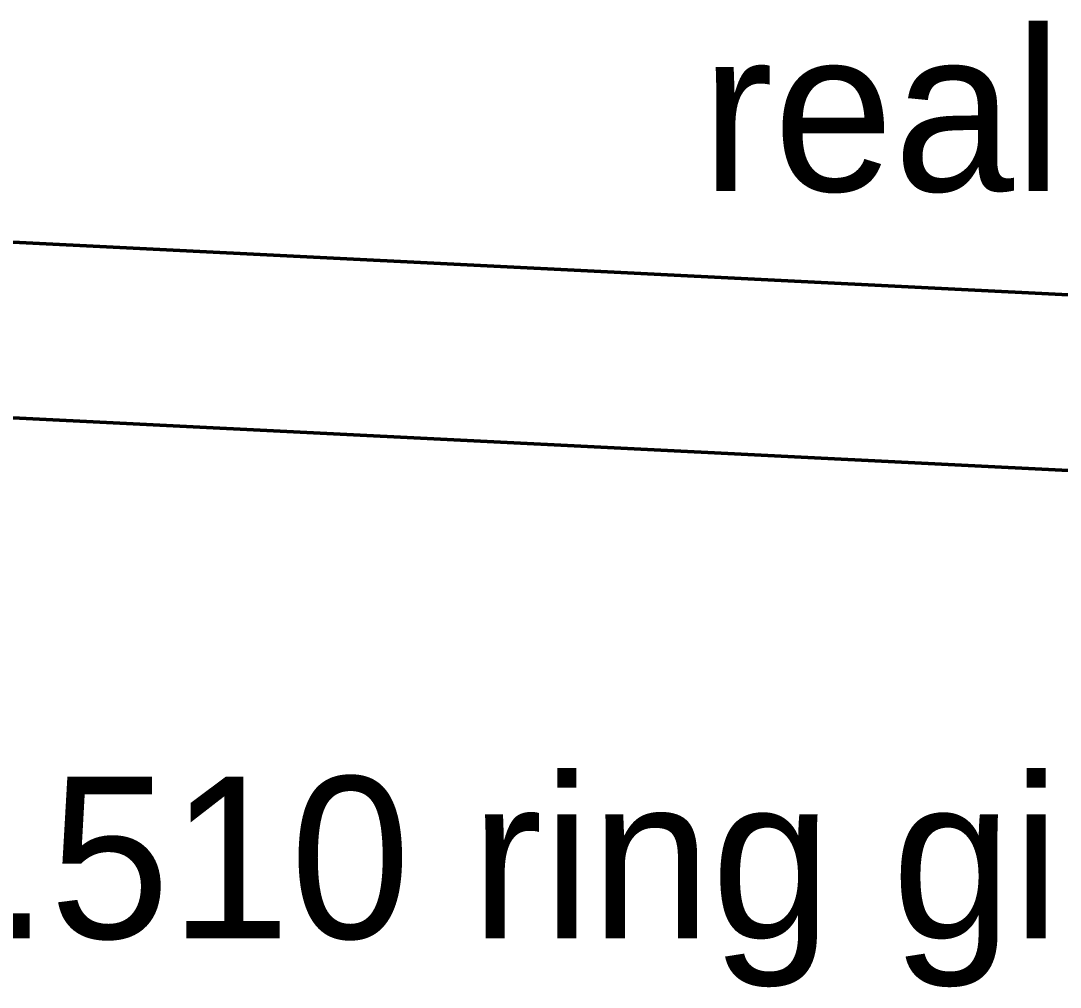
# Model space of a CAD drawing. Header units: metres. Extents: x 10 to 831, y 10 to 584.
# Drawn here: x 327.66 to 339.48, y 266.64 to 277.64 of the extents above; entities that cross this region are included whole.
import ezdxf

# ---------------------------------------------------------------- set-up
doc = ezdxf.new("R2010")
doc.units = ezdxf.units.M
for name, color, linetype, lineweight in [('CUT', 7, 'Continuous', 50), ('DIM', 1, 'Continuous', 13), ('TXT', 7, 'Continuous', 18), ('VIS', 8, 'Continuous', 13)]:
    doc.layers.add(name, color=color, linetype=linetype, lineweight=lineweight)

msp = doc.modelspace()

# ---------------------------------------------------------------- linework, layer by layer
at = {"layer": 'CUT'}
for p, q in [((302, 276.4), (350, 273.9999)), ((350, 271.9999), (302, 274.4))]:
    msp.add_line(p, q, dxfattribs=at)
at = {"layer": 'VIS'}
for p, q in [((350, 273.9999), (302, 276.4)), ((320.2424, 275.488), (329.01, 275.0496)), ((326.5068, 275.1748), (327.792, 275.1104)), ((326.8996, 275.1552), (327.796, 275.1104)), ((327.0948, 275.1452), (329.692, 275.0156)), ((327.1024, 275.1448), (328.6468, 275.0676)), ((327.1428, 275.1428), (327.7364, 275.1132)), ((327.1856, 275.1408), (327.6836, 275.116)), ((327.2176, 275.1392), (327.8108, 275.1096)), ((327.4216, 275.1288), (327.8856, 275.1056)), ((327.6272, 275.1188), (328.3536, 275.0824)), ((327.6644, 275.1168), (328.2628, 275.0868)), ((327.6648, 275.1168), (328.2412, 275.088)), ((327.6764, 275.116), (328.2068, 275.0896)), ((327.7072, 275.1148), (327.9064, 275.1048)), ((327.7096, 275.1144), (327.8728, 275.1064)), ((327.7432, 275.1128), (327.8908, 275.1056)), ((327.7444, 275.1128), (328.61, 275.0696)), ((327.7596, 275.112), (327.9588, 275.102)), ((327.7632, 275.112), (328.3632, 275.082)), ((327.7924, 275.1104), (327.9364, 275.1032)), ((327.7928, 275.1104), (327.9928, 275.1004)), ((327.7972, 275.11), (327.9972, 275.1)), ((327.8072, 275.1096), (327.9588, 275.102)), ((327.852, 275.1072), (328.0024, 275.1)), ((327.9012, 275.1048), (328.0944, 275.0952)), ((327.9056, 275.1048), (328.1056, 275.0948)), ((327.9308, 275.1036), (331.6544, 274.9172)), ((327.9372, 275.1032), (328.4052, 275.0796)), ((327.9536, 275.1024), (328.1536, 275.0924)), ((328.0076, 275.0996), (328.6032, 275.07)), ((328.6776, 275.066), (328.0784, 275.096)), ((328.1048, 275.0948), (328.304, 275.0848)), ((328.1072, 275.0948), (328.2564, 275.0872)), ((328.1176, 275.094), (328.3128, 275.0844)), ((328.1832, 275.0908), (329.364, 275.0316)), ((328.2148, 275.0892), (329.1524, 275.0424)), ((328.224, 275.0888), (328.824, 275.0588)), ((328.2292, 275.0884), (328.4288, 275.0784)), ((328.2444, 275.0876), (328.426, 275.0788)), ((328.2452, 275.0876), (329.158, 275.042)), ((328.2656, 275.0868), (328.8624, 275.0568)), ((328.2688, 275.0864), (328.4688, 275.0764)), ((328.278, 275.086), (328.8776, 275.056)), ((328.28, 275.086), (328.802, 275.06)), ((328.362, 275.082), (328.8512, 275.0576)), ((328.3664, 275.0816), (329.7636, 275.012)), ((328.3688, 275.0816), (328.5128, 275.0744)), ((328.3936, 275.0804), (328.9756, 275.0512)), ((328.4036, 275.08), (328.6012, 275.07)), ((328.4144, 275.0792), (328.8696, 275.0564)), ((328.422, 275.0788), (328.6176, 275.0692)), ((328.4364, 275.078), (328.636, 275.0684)), ((328.462, 275.0768), (328.6516, 275.0676)), ((328.5064, 275.0748), (328.6492, 275.0676)), ((328.5376, 275.0732), (329.9188, 275.004)), ((328.5572, 275.072), (328.7568, 275.062)), ((328.5672, 275.0716), (329.1616, 275.042)), ((328.5928, 275.0704), (328.7928, 275.0604)), ((328.626, 275.0688), (328.826, 275.0588)), ((328.6292, 275.0684), (328.7768, 275.0612)), ((328.6592, 275.0672), (328.814, 275.0592)), ((328.662, 275.0668), (329.2616, 275.0368)), ((328.6744, 275.0664), (328.8676, 275.0568)), ((328.704, 275.0648), (328.8528, 275.0572)), ((328.7048, 275.0648), (329.304, 275.0348)), ((328.7236, 275.064), (330.0108, 274.9996)), ((328.7252, 275.0636), (329.3188, 275.034)), ((328.7556, 275.0624), (328.9064, 275.0548)), ((328.7784, 275.0612), (329.762, 275.012)), ((328.8176, 275.0592), (329.394, 275.0304)), ((328.846, 275.0576), (329.6764, 275.016)), ((328.8608, 275.0568), (329.4588, 275.0272)), ((328.8952, 275.0552), (329.8916, 275.0056)), ((328.8996, 275.0552), (329.0952, 275.0452)), ((328.9028, 275.0548), (329.102, 275.0448)), ((328.9448, 275.0528), (329.0888, 275.0456)), ((328.9712, 275.0516), (329.1528, 275.0424)), ((328.9972, 275.05), (329.1972, 275.04)), ((329.0288, 275.0484), (329.2288, 275.0384)), ((329.0684, 275.0464), (329.268, 275.0364)), ((329.0804, 275.046), (329.8068, 275.0096)), ((329.0908, 275.0456), (329.6216, 275.0188)), ((329.1856, 275.0408), (329.3416, 275.0328)), ((329.194, 275.0404), (329.392, 275.0304)), ((329.2048, 275.0396), (329.4008, 275.03)), ((329.22, 275.0388), (329.4096, 275.0296)), ((329.2344, 275.0384), (329.8328, 275.0084)), ((329.8768, 275.006), (329.2772, 275.036)), ((329.3004, 275.0348), (329.4492, 275.0276)), ((329.3408, 275.0328), (329.5036, 275.0248)), ((329.3584, 275.032), (329.5088, 275.0244)), ((329.3632, 275.032), (329.7916, 275.0104)), ((329.4088, 275.0296), (329.9464, 275.0028)), ((329.424, 275.0288), (330.0236, 274.9988)), ((329.4256, 275.0288), (330.0256, 274.9988)), ((329.448, 275.0276), (329.6412, 275.018)), ((329.4752, 275.0264), (330.3404, 274.9828)), ((329.5152, 275.0244), (329.6628, 275.0168)), ((329.5876, 275.0208), (330.0516, 274.9976)), ((329.5944, 275.0204), (329.7892, 275.0104)), ((329.5964, 275.02), (330.192, 274.9904)), ((329.6288, 275.0184), (329.7804, 275.0108)), ((329.6728, 275.0164), (330.1952, 274.9904)), ((329.682, 275.016), (329.8772, 275.006)), ((329.6992, 275.0152), (329.8984, 275.0052)), ((329.7, 275.0152), (330.2976, 274.9852)), ((329.754, 275.0124), (329.9536, 275.0024)), ((329.7932, 275.0104), (329.9932, 275.0004)), ((329.8092, 275.0096), (329.9532, 275.0024)), ((329.8284, 275.0084), (330.0284, 274.9984)), ((329.8568, 275.0072), (330.0556, 274.9972)), ((329.8676, 275.0068), (330.0676, 274.9968)), ((329.8768, 275.006), (330.0764, 274.996)), ((329.8968, 275.0052), (330.0456, 274.9976)), ((329.9032, 275.0048), (330.5028, 274.9748)), ((329.9456, 275.0028), (330.1396, 274.9932)), ((329.9504, 275.0024), (330.15, 274.9924)), ((329.9608, 275.002), (330.1112, 274.9944)), ((329.9848, 275.0008), (330.5776, 274.9712)), ((329.9932, 275.0004), (330.4824, 274.976)), ((330.0616, 274.9968), (330.2432, 274.988)), ((330.0896, 274.9956), (331.402, 274.93)), ((330.1216, 274.994), (330.2776, 274.986)), ((330.1644, 274.9916), (331.1648, 274.9416)), ((330.1972, 274.99), (330.3972, 274.98)), ((330.218, 274.9892), (332.6012, 274.87)), ((330.22, 274.9888), (330.6488, 274.9676)), ((330.2212, 274.9888), (330.4148, 274.9792)), ((330.236, 274.9884), (330.6912, 274.9656)), ((330.2428, 274.988), (331.6284, 274.9184)), ((330.2608, 274.9868), (330.4608, 274.9768)), ((330.308, 274.9848), (330.5056, 274.9748)), ((330.3544, 274.9824), (330.5468, 274.9728)), ((330.3568, 274.982), (330.546, 274.9728)), ((330.3792, 274.9812), (330.5752, 274.9712)), ((330.3852, 274.9808), (330.5292, 274.9736)), ((330.4012, 274.98), (330.844, 274.9576)), ((330.4312, 274.9784), (331.0292, 274.9484)), ((330.456, 274.9772), (330.6552, 274.9672)), ((330.464, 274.9768), (330.6596, 274.9672)), ((330.4932, 274.9752), (330.6424, 274.968)), ((330.5056, 274.9748), (331.036, 274.948)), ((330.5336, 274.9732), (331.26, 274.9368)), ((330.5488, 274.9724), (331.1436, 274.9428)), ((330.5516, 274.9724), (331.15, 274.9424)), ((330.5632, 274.972), (330.714, 274.9644)), ((330.5932, 274.9704), (330.7932, 274.9604)), ((330.6236, 274.9688), (330.8236, 274.9588)), ((330.6256, 274.9688), (330.8252, 274.9588)), ((330.6284, 274.9684), (330.8284, 274.9584)), ((330.6672, 274.9668), (330.8668, 274.9568)), ((330.7488, 274.9624), (330.9484, 274.9524)), ((330.7884, 274.9604), (330.9704, 274.9516)), ((330.8004, 274.96), (331.7132, 274.9144)), ((330.8252, 274.9588), (331.2892, 274.9356)), ((330.8388, 274.958), (331.3368, 274.9332)), ((331.0756, 274.9464), (330.8756, 274.9564)), ((330.8772, 274.956), (332.0784, 274.896)), ((330.8824, 274.956), (332.0636, 274.8968)), ((330.8948, 274.9552), (331.094, 274.9452)), ((330.8956, 274.9552), (331.4936, 274.9252)), ((330.9616, 274.952), (331.1056, 274.9448)), ((330.972, 274.9516), (331.1348, 274.9432)), ((330.9948, 274.9504), (331.188, 274.9404)), ((331.05, 274.9476), (331.2492, 274.9376)), ((331.058, 274.9472), (331.526, 274.9236)), ((331.0656, 274.9468), (331.588, 274.9208)), ((331.0756, 274.9464), (331.2756, 274.9364)), ((331.0772, 274.946), (331.5056, 274.9248)), ((331.0896, 274.9456), (331.2388, 274.938)), ((331.102, 274.9448), (331.3016, 274.9348)), ((331.1096, 274.9444), (331.6916, 274.9156)), ((331.1396, 274.9432), (332.1232, 274.894)), ((331.1464, 274.9428), (331.602, 274.92)), ((331.1656, 274.9416), (331.3164, 274.934)), ((331.1704, 274.9416), (331.3684, 274.9316)), ((331.1848, 274.9408), (332.1776, 274.8912)), ((331.206, 274.9396), (332.0712, 274.8964)), ((331.2464, 274.9376), (331.442, 274.928)), ((331.2872, 274.9356), (331.73, 274.9136)), ((331.3932, 274.9304), (331.5932, 274.9204)), ((331.3972, 274.93), (331.9972, 274.9)), ((331.4252, 274.9288), (331.6252, 274.9188)), ((331.428, 274.9288), (331.628, 274.9184)), ((331.46, 274.9272), (331.66, 274.9172)), ((331.4664, 274.9268), (331.6664, 274.9168)), ((331.4936, 274.9252), (331.6828, 274.916)), ((331.5072, 274.9248), (331.6996, 274.9152)), ((331.5376, 274.9232), (331.6816, 274.916)), ((331.554, 274.9224), (331.7496, 274.9124)), ((331.5592, 274.922), (332.0968, 274.8952)), ((331.5668, 274.9216), (332.0972, 274.8952)), ((331.6244, 274.9188), (332.1136, 274.8944)), ((331.6276, 274.9188), (332.226, 274.8888)), ((331.642, 274.918), (334.1476, 274.7928)), ((331.652, 274.9172), (332.2504, 274.8876)), ((331.6852, 274.9156), (332.682, 274.866)), ((331.686, 274.9156), (331.8352, 274.9084)), ((331.7484, 274.9124), (331.948, 274.9028)), ((331.768, 274.9116), (331.9616, 274.902)), ((331.8232, 274.9088), (332.0232, 274.8988)), ((331.8896, 274.9056), (334.4868, 274.7756)), ((331.8904, 274.9056), (332.0884, 274.8956)), ((331.9008, 274.9048), (332.5004, 274.8748)), ((331.934, 274.9032), (332.3624, 274.882)), ((331.9612, 274.902), (332.1588, 274.892)), ((331.9868, 274.9008), (332.7132, 274.8644)), ((332.0284, 274.8984), (332.224, 274.8888)), ((332.0572, 274.8972), (332.5128, 274.8744)), ((332.0628, 274.8968), (332.2176, 274.8892)), ((332.0696, 274.8964), (332.22, 274.8888)), ((332.674, 274.8664), (332.0748, 274.8964)), ((332.0896, 274.8956), (333.4708, 274.8264)), ((332.0904, 274.8956), (332.2896, 274.8856)), ((332.0912, 274.8956), (332.6892, 274.8656)), ((332.228, 274.8888), (332.4276, 274.8788)), ((332.2436, 274.888), (332.4424, 274.878)), ((332.2656, 274.8868), (332.4656, 274.8768)), ((332.2744, 274.8864), (332.874, 274.8564)), ((332.2824, 274.886), (332.4316, 274.8784)), ((332.3064, 274.8848), (332.4624, 274.8768)), ((332.3368, 274.8832), (332.5328, 274.8732)), ((332.3396, 274.8832), (333.2768, 274.836)), ((332.3588, 274.882), (333.756, 274.8124)), ((332.4012, 274.88), (334.056, 274.7972)), ((332.402, 274.88), (332.546, 274.8728)), ((332.4588, 274.8772), (332.9808, 274.8508)), ((332.4684, 274.8764), (332.616, 274.8692)), ((332.5308, 274.8736), (333.1256, 274.8436)), ((332.5464, 274.8728), (333.1448, 274.8428)), ((332.5652, 274.8716), (333.1656, 274.8416)), ((332.5936, 274.8704), (332.7936, 274.8604)), ((332.5976, 274.87), (333.1976, 274.84)), ((332.6028, 274.87), (332.766, 274.8616)), ((332.606, 274.8696), (332.7876, 274.8608)), ((332.6248, 274.8688), (332.8248, 274.8588)), ((332.6304, 274.8684), (332.8196, 274.8592)), ((332.6592, 274.8672), (333.2588, 274.8372)), ((332.66, 274.8668), (332.8524, 274.8572)), ((332.6616, 274.8668), (332.8556, 274.8572)), ((332.672, 274.8664), (332.8228, 274.8588)), ((332.7452, 274.8628), (332.9448, 274.8528)), ((332.7516, 274.8624), (333.3448, 274.8328)), ((332.7912, 274.8604), (333.2196, 274.8392)), ((332.8108, 274.8596), (333.0064, 274.8496)), ((332.8244, 274.8588), (333.024, 274.8488)), ((332.8312, 274.8584), (333.3296, 274.8336)), ((332.8788, 274.856), (333.028, 274.8488)), ((332.9284, 274.8536), (333.1216, 274.844)), ((332.9368, 274.8532), (333.802, 274.81)), ((332.968, 274.8516), (333.4236, 274.8288)), ((332.978, 274.8512), (333.1224, 274.844)), ((332.9812, 274.8508), (333.512, 274.8244)), ((332.9912, 274.8504), (333.4552, 274.8272)), ((333.0228, 274.8488), (333.2228, 274.8388)), ((333.0996, 274.8452), (333.2992, 274.8352)), ((333.1704, 274.8416), (333.7664, 274.8116)), ((333.2428, 274.838), (333.3988, 274.83)), ((333.2472, 274.8376), (333.4468, 274.8276)), ((333.2556, 274.8372), (333.7448, 274.8128)), ((333.8732, 274.8064), (333.2736, 274.8364)), ((333.2744, 274.8364), (333.4252, 274.8288)), ((333.2864, 274.8356), (333.4856, 274.8256)), ((333.2872, 274.8356), (333.8848, 274.8056)), ((333.3328, 274.8332), (333.5144, 274.8244)), ((333.3544, 274.8324), (333.502, 274.8248)), ((333.356, 274.8324), (333.9032, 274.8048)), ((333.3936, 274.8304), (333.5936, 274.8204)), ((333.4248, 274.8288), (334.0244, 274.7988)), ((333.4276, 274.8288), (333.6276, 274.8188)), ((333.4372, 274.828), (333.636, 274.8184)), ((333.44, 274.828), (334.1668, 274.7916)), ((333.4648, 274.8268), (333.6648, 274.8168)), ((333.4728, 274.8264), (333.6708, 274.8164)), ((333.4736, 274.8264), (334.0728, 274.7964)), ((333.4752, 274.8264), (333.6244, 274.8188)), ((333.5004, 274.8248), (334.4844, 274.7756)), ((333.5116, 274.8244), (333.7072, 274.8148)), ((333.544, 274.8228), (333.7436, 274.8128)), ((333.5544, 274.8224), (333.6984, 274.8152)), ((333.582, 274.8208), (334.7632, 274.762)), ((333.648, 274.8176), (334.0764, 274.796)), ((333.7016, 274.8148), (333.8952, 274.8052)), ((333.7096, 274.8144), (334.606, 274.7696)), ((333.7432, 274.8128), (333.9424, 274.8028)), ((333.7672, 274.8116), (333.9564, 274.802)), ((333.7976, 274.81), (334.3976, 274.78)), ((333.8132, 274.8092), (334.0052, 274.7996)), ((333.8256, 274.8088), (334.0196, 274.7992)), ((333.8516, 274.8076), (334.0256, 274.7988)), ((333.8584, 274.8072), (334.458, 274.7772)), ((333.8772, 274.806), (334.0276, 274.7988)), ((333.8788, 274.806), (334.3344, 274.7832)), ((333.9376, 274.8032), (334.1352, 274.7932)), ((334.0212, 274.7988), (334.2204, 274.7888)), ((334.0716, 274.7964), (334.2208, 274.7888)), ((334.1304, 274.7936), (334.2744, 274.7864)), ((334.1792, 274.7912), (334.6472, 274.7676)), ((334.2228, 274.7888), (334.4228, 274.7788)), ((334.2272, 274.7888), (334.4272, 274.7788)), ((334.2288, 274.7884), (334.3836, 274.7808)), ((334.234, 274.7884), (334.3972, 274.78)), ((334.2404, 274.788), (334.388, 274.7808)), ((334.2644, 274.7868), (334.464, 274.7768)), ((334.2944, 274.7852), (334.4904, 274.7756)), ((334.298, 274.7852), (334.4976, 274.7752)), ((334.3088, 274.7844), (335.5096, 274.7244)), ((334.3424, 274.7828), (334.542, 274.7728)), ((334.396, 274.7804), (334.9264, 274.7536)), ((334.4232, 274.7788), (334.6048, 274.7696)), ((334.4436, 274.778), (335.0416, 274.748)), ((334.4752, 274.7764), (334.6684, 274.7664)), ((334.4756, 274.7764), (335.0736, 274.7464)), ((334.4796, 274.776), (334.6304, 274.7684)), ((334.482, 274.776), (334.6812, 274.766)), ((334.4828, 274.776), (335.0804, 274.746)), ((334.492, 274.7756), (334.99, 274.7504)), ((334.5052, 274.7748), (334.9336, 274.7532)), ((334.5128, 274.7744), (335.1072, 274.7448)), ((334.5248, 274.7736), (335.0932, 274.7452)), ((334.5892, 274.7704), (335.5264, 274.7236)), ((334.598, 274.77), (335.984, 274.7008)), ((334.6244, 274.7688), (334.8244, 274.7588)), ((334.6304, 274.7684), (335.2272, 274.7388)), ((334.66, 274.7672), (335.2532, 274.7372)), ((334.6672, 274.7668), (335.5328, 274.7232)), ((334.668, 274.7664), (334.8172, 274.7592)), ((334.728, 274.7636), (334.926, 274.7536)), ((334.7592, 274.762), (335.752, 274.7124)), ((334.7896, 274.7604), (335.2448, 274.7376)), ((335.072, 274.7464), (334.8724, 274.7564)), ((334.8868, 274.7556), (335.0496, 274.7476)), ((334.8932, 274.7552), (335.62, 274.7192)), ((334.9396, 274.7532), (335.1392, 274.7432)), ((334.966, 274.7516), (335.158, 274.742)), ((334.9664, 274.7516), (335.5668, 274.7216)), ((334.99, 274.7504), (335.572, 274.7216)), ((334.9948, 274.7504), (335.1388, 274.7432)), ((334.9976, 274.75), (335.5976, 274.72)), ((335.0272, 274.7488), (335.2268, 274.7388)), ((335.0636, 274.7468), (335.2636, 274.7368)), ((335.072, 274.7464), (335.272, 274.7364)), ((335.0972, 274.7452), (335.6964, 274.7152)), ((335.126, 274.7436), (335.5692, 274.7216)), ((335.15, 274.7424), (335.332, 274.7336)), ((335.1572, 274.742), (335.6212, 274.7188)), ((335.2176, 274.7392), (335.4172, 274.7292)), ((335.2444, 274.7376), (335.4184, 274.7292)), ((335.2468, 274.7376), (336.628, 274.6688)), ((335.2484, 274.7376), (335.442, 274.728)), ((335.2644, 274.7368), (335.4136, 274.7292)), ((335.362, 274.732), (336.076, 274.696)), ((335.3832, 274.7308), (335.534, 274.7232)), ((335.394, 274.7304), (335.594, 274.7204)), ((335.4224, 274.7288), (335.6224, 274.7188)), ((335.424, 274.7288), (335.624, 274.7188)), ((335.4272, 274.7288), (335.5836, 274.7208)), ((335.4572, 274.7272), (335.6572, 274.7172)), ((335.4688, 274.7264), (335.6648, 274.7168)), ((335.5188, 274.724), (336.1116, 274.6944)), ((335.5404, 274.7228), (335.74, 274.7132)), ((335.546, 274.7228), (336.4588, 274.6772)), ((335.5712, 274.7216), (335.7152, 274.7144)), ((335.6616, 274.7168), (335.8512, 274.7076)), ((335.6776, 274.716), (335.8768, 274.706)), ((335.6784, 274.716), (336.2764, 274.686)), ((335.7004, 274.7148), (336.1556, 274.6924)), ((335.7376, 274.7132), (336.336, 274.6832)), ((335.8108, 274.7096), (336.3412, 274.6828)), ((335.8268, 274.7088), (336.0268, 274.6988)), ((335.8604, 274.7068), (336.7564, 274.662)), ((335.8608, 274.7068), (336.01, 274.6996)), ((335.8616, 274.7068), (336.8456, 274.6576)), ((335.8632, 274.7068), (336.0628, 274.6968)), ((335.8652, 274.7068), (336.0284, 274.6984)), ((335.938, 274.7032), (338.0036, 274.6)), ((335.986, 274.7008), (336.1364, 274.6932)), ((336.012, 274.6992), (336.4552, 274.6772)), ((336.022, 274.6988), (336.2152, 274.6892)), ((336.0388, 274.698), (336.238, 274.688)), ((336.2708, 274.6864), (336.0712, 274.6964)), ((336.1188, 274.694), (336.6952, 274.6652)), ((336.1472, 274.6928), (336.2912, 274.6856)), ((336.194, 274.6904), (336.394, 274.6804)), ((336.1976, 274.69), (336.7976, 274.66)), ((336.2216, 274.6888), (336.4208, 274.6788)), ((336.2404, 274.688), (336.422, 274.6788)), ((336.2424, 274.688), (336.836, 274.6584)), ((336.2708, 274.6864), (336.4708, 274.6764)), ((336.2816, 274.686), (337.4624, 274.6268)), ((336.2956, 274.6852), (336.4952, 274.6752)), ((336.3388, 274.6832), (336.5384, 274.6732)), ((336.3636, 274.682), (336.5196, 274.674)), ((336.3948, 274.6804), (336.5496, 274.6724)), ((336.398, 274.68), (337.2636, 274.6368)), ((336.4144, 274.6792), (336.614, 274.6692)), ((336.4464, 274.6776), (337.7336, 274.6132)), ((336.4572, 274.6772), (336.6064, 274.6696)), ((336.4844, 274.6756), (336.9824, 274.6508)), ((336.5048, 274.6748), (336.6476, 274.6676)), ((336.5176, 274.674), (336.6808, 274.666)), ((336.542, 274.6728), (336.736, 274.6632)), ((336.5884, 274.6704), (336.7392, 274.6632)), ((336.6112, 274.6696), (337.0664, 274.6468)), ((336.622, 274.6688), (336.822, 274.6588)), ((336.624, 274.6688), (336.824, 274.6588)), ((336.6264, 274.6688), (336.8264, 274.6588)), ((336.6372, 274.668), (337.0732, 274.6464)), ((336.6376, 274.668), (336.8116, 274.6596)), ((336.6436, 274.668), (336.8392, 274.658)), ((336.6564, 274.6672), (336.8564, 274.6572)), ((336.6624, 274.6668), (336.8624, 274.6568)), ((336.6844, 274.6656), (339.282, 274.536)), ((336.7044, 274.6648), (336.9024, 274.6548)), ((336.7236, 274.664), (336.8676, 274.6568)), ((336.7448, 274.6628), (337.3408, 274.6328)), ((336.75, 274.6624), (337.748, 274.6124)), ((336.7952, 274.6604), (336.9888, 274.6504)), ((336.7984, 274.66), (336.988, 274.6508)), ((336.8388, 274.658), (337.4012, 274.63)), ((336.8672, 274.6568), (337.864, 274.6068)), ((336.8732, 274.6564), (337.4712, 274.6264)), ((336.874, 274.6564), (337.472, 274.6264)), ((336.8912, 274.6556), (337.4856, 274.6256)), ((336.9344, 274.6532), (337.1336, 274.6432)), ((336.9672, 274.6516), (337.1492, 274.6424)), ((336.9676, 274.6516), (337.968, 274.6016)), ((337.1128, 274.6444), (337.3084, 274.6344)), ((337.1376, 274.6432), (337.3372, 274.6332)), ((337.1908, 274.6404), (337.3416, 274.6328)), ((337.1936, 274.6404), (337.3412, 274.6328)), ((337.2256, 274.6388), (337.756, 274.6124)), ((337.2348, 274.6384), (337.4344, 274.6284)), ((337.8696, 274.6064), (337.27, 274.6364)), ((337.2716, 274.6364), (337.848, 274.6076)), ((337.3, 274.6352), (337.768, 274.6116)), ((337.3616, 274.632), (337.5044, 274.6248)), ((337.4152, 274.6292), (337.614, 274.6192)), ((337.4264, 274.6288), (337.6264, 274.6188)), ((337.4264, 274.6288), (337.6224, 274.6188)), ((337.4616, 274.6268), (337.6616, 274.6168)), ((337.47, 274.6264), (338.0696, 274.5964)), ((337.4944, 274.6252), (337.694, 274.6152)), ((337.4952, 274.6252), (337.6928, 274.6152)), ((337.4964, 274.6252), (337.6596, 274.6172)), ((337.522, 274.624), (337.9772, 274.6012)), ((337.5688, 274.6216), (337.762, 274.612)), ((337.5876, 274.6208), (337.7316, 274.6136)), ((337.6112, 274.6196), (337.8104, 274.6096)), ((337.6324, 274.6184), (337.7872, 274.6108)), ((337.706, 274.6148), (337.9, 274.6052)), ((337.73, 274.6136), (341.062, 274.4468)), ((337.732, 274.6136), (338.3304, 274.5836)), ((337.7404, 274.6128), (338.9412, 274.5528)), ((337.7936, 274.6104), (337.944, 274.6028)), ((337.798, 274.61), (337.998, 274.6)), ((337.8236, 274.6088), (338.0236, 274.5988)), ((337.8248, 274.6088), (338.4184, 274.5792)), ((337.9352, 274.6032), (338.1248, 274.5936)), ((338.0304, 274.5984), (338.2044, 274.5896)), ((338.0576, 274.5972), (338.2396, 274.588)), ((338.0692, 274.5964), (338.6668, 274.5668)), ((338.07, 274.5964), (338.6676, 274.5668)), ((338.0792, 274.596), (338.2272, 274.5888)), ((338.0904, 274.5956), (338.5264, 274.5736)), ((338.1012, 274.5948), (339.014, 274.5492)), ((338.1288, 274.5936), (338.994, 274.5504)), ((338.1448, 274.5928), (338.9752, 274.5512)), ((338.1488, 274.5924), (338.312, 274.5844)), ((338.164, 274.592), (338.308, 274.5848)), ((338.194, 274.5904), (338.3944, 274.5804)), ((338.1948, 274.5904), (340.7004, 274.4648)), ((338.2184, 274.5892), (338.3612, 274.582)), ((338.2228, 274.5888), (339.2064, 274.5396)), ((338.226, 274.5888), (338.426, 274.5788)), ((338.2364, 274.588), (338.7044, 274.5648)), ((338.2552, 274.5872), (338.4552, 274.5772)), ((338.2612, 274.5868), (338.4608, 274.5768)), ((338.2856, 274.5856), (338.4832, 274.576)), ((338.2864, 274.5856), (338.8168, 274.5592)), ((338.2932, 274.5852), (338.8924, 274.5552)), ((338.3336, 274.5832), (339.3264, 274.5336)), ((338.3352, 274.5832), (338.5352, 274.5732)), ((338.3424, 274.5828), (338.5356, 274.5732)), ((338.3692, 274.5816), (338.9068, 274.5548)), ((338.4244, 274.5788), (339.0008, 274.55)), ((338.4328, 274.5784), (338.888, 274.5556)), ((338.5608, 274.572), (339.0248, 274.5488)), ((338.6008, 274.57), (338.7968, 274.56)), ((338.6088, 274.5696), (338.8076, 274.5596)), ((338.6216, 274.5688), (338.8216, 274.5588)), ((338.6232, 274.5688), (338.8232, 274.5588)), ((338.6688, 274.5664), (339.2684, 274.5364)), ((338.6772, 274.566), (338.8728, 274.5564)), ((338.7136, 274.5644), (339.6508, 274.5176)), ((338.74, 274.5632), (338.884, 274.5556)), ((338.7848, 274.5608), (338.9664, 274.5516)), ((338.7984, 274.56), (339.7852, 274.5108)), ((338.8076, 274.5596), (339.0072, 274.5496)), ((338.83, 274.5584), (339.0296, 274.5484)), ((339.0684, 274.5464), (338.8688, 274.5564)), ((338.87, 274.5564), (339.452, 274.5276)), ((338.8728, 274.5564), (339.4676, 274.5268)), ((338.9288, 274.5536), (339.128, 274.5436)), ((338.9536, 274.5524), (340.7352, 274.4632)), ((338.9652, 274.5516), (339.1128, 274.5444)), ((338.9808, 274.5508), (340.162, 274.492)), ((338.9944, 274.5504), (339.1944, 274.5404)), ((338.998, 274.55), (339.198, 274.54)), ((339.026, 274.5488), (339.2256, 274.5388)), ((339.072, 274.5464), (339.2612, 274.5368)), ((339.0752, 274.5464), (339.5972, 274.52)), ((339.0756, 274.5464), (339.2184, 274.5392)), ((339.0764, 274.546), (339.6692, 274.5164)), ((339.1156, 274.5444), (339.3088, 274.5344)), ((339.1276, 274.5436), (339.2908, 274.5356)), ((339.134, 274.5432), (339.3336, 274.5332)), ((339.2656, 274.5368), (339.8636, 274.5068)), ((339.2996, 274.5352), (339.4504, 274.5276)), ((339.3164, 274.534), (339.4604, 274.5268)), ((339.3436, 274.5328), (339.7988, 274.51)), ((339.384, 274.5308), (339.5796, 274.5212)), ((339.4076, 274.5296), (339.6052, 274.5196)), ((339.4232, 274.5288), (340.0228, 274.4988)), ((339.4544, 274.5272), (339.6544, 274.5172)), ((339.4592, 274.5272), (339.6548, 274.5172)), ((350, 271.9999), (302, 274.4)), ((329.0568, 273.0472), (322.5548, 273.3724)), ((331.9324, 272.9032), (326.2824, 273.186)), ((326.9572, 273.152), (327.9388, 273.1032)), ((327.8152, 273.1092), (327.048, 273.1476)), ((327.6764, 273.116), (327.1456, 273.1428)), ((328.0224, 273.0988), (327.2892, 273.1356)), ((329.0108, 273.0496), (327.332, 273.1336)), ((328.1832, 273.0908), (327.3396, 273.1332)), ((328.0076, 273.0996), (327.412, 273.1296)), ((328.0488, 273.0976), (327.4724, 273.1264)), ((328.1632, 273.092), (327.5628, 273.122)), ((328.5304, 273.0736), (327.588, 273.1204)), ((327.7928, 273.1104), (327.5928, 273.1204)), ((327.8292, 273.1084), (327.6512, 273.1176)), ((327.9372, 273.1032), (327.7808, 273.1108)), ((327.9848, 273.1008), (327.8228, 273.1088)), ((328.4364, 273.078), (327.8384, 273.108)), ((328.0516, 273.0976), (327.9096, 273.1044)), ((328.9324, 273.0532), (327.9456, 273.1028)), ((328.1072, 273.0948), (327.9584, 273.102)), ((328.5572, 273.072), (327.9588, 273.102)), ((328.2292, 273.0884), (328.0292, 273.0984)), ((328.2444, 273.0876), (328.0624, 273.0968)), ((328.2688, 273.0864), (328.0692, 273.0964)), ((328.2764, 273.086), (328.0764, 273.096)), ((328.6776, 273.066), (328.0784, 273.096)), ((329.096, 273.0452), (328.0972, 273.0952)), ((329.1648, 273.0416), (328.1668, 273.0916)), ((328.7784, 273.0612), (328.188, 273.0904)), ((328.362, 273.082), (328.1988, 273.09)), ((328.7816, 273.0608), (328.1996, 273.09)), ((328.422, 273.0788), (328.226, 273.0888)), ((328.4368, 273.078), (328.2636, 273.0868)), ((328.278, 273.086), (328.8776, 273.056)), ((328.7984, 273.06), (328.3172, 273.084)), ((328.3592, 273.082), (329.0604, 273.0468)), ((328.5412, 273.0728), (328.3632, 273.082)), ((328.5064, 273.0748), (328.3632, 273.082)), ((328.6204, 273.0688), (328.4204, 273.0788)), ((328.626, 273.0688), (328.426, 273.0788)), ((328.9752, 273.0512), (328.428, 273.0788)), ((328.6632, 273.0668), (328.4644, 273.0768)), ((328.618, 273.0692), (328.4764, 273.076)), ((328.6744, 273.0664), (328.4812, 273.076)), ((329.4924, 273.0252), (328.4932, 273.0752)), ((328.6788, 273.066), (328.4932, 273.0752)), ((329.1208, 273.044), (328.5276, 273.0736)), ((329.8268, 273.0088), (328.5396, 273.0732)), ((329.0908, 273.0456), (328.5604, 273.072)), ((328.8444, 273.0576), (328.6744, 273.0664)), ((329.6924, 273.0152), (328.696, 273.0652)), ((329.294, 273.0352), (328.6964, 273.0652)), ((328.9648, 273.0516), (328.7772, 273.0612)), ((328.9712, 273.0516), (328.7896, 273.0604)), ((329.8156, 273.0092), (328.816, 273.0592)), ((329.0288, 273.0484), (328.8288, 273.0584)), ((329.0144, 273.0492), (328.8512, 273.0576)), ((329.0616, 273.0468), (328.862, 273.0568)), ((329.0684, 273.0464), (328.8684, 273.0564)), ((329.2048, 273.0396), (329.0092, 273.0496)), ((329.2016, 273.04), (329.0096, 273.0496)), ((329.1856, 273.0408), (329.0292, 273.0484)), ((329.6332, 273.0184), (329.0348, 273.0484)), ((329.2368, 273.038), (329.0384, 273.048)), ((329.468, 273.0264), (329.0432, 273.048)), ((329.4888, 273.0256), (329.0488, 273.0476)), ((329.2596, 273.0372), (329.06, 273.0468)), ((329.2532, 273.0372), (329.0752, 273.0464)), ((329.2804, 273.036), (329.1184, 273.044)), ((329.3004, 273.0348), (329.1512, 273.0424)), ((329.3552, 273.0324), (329.1556, 273.0424)), ((329.9632, 273.002), (329.196, 273.04)), ((329.6488, 273.0176), (329.2204, 273.0388)), ((329.4088, 273.0296), (329.2296, 273.0384)), ((329.448, 273.0276), (329.2544, 273.0372)), ((329.4752, 273.0264), (329.2756, 273.0364)), ((329.8768, 273.006), (329.2772, 273.036)), ((329.5964, 273.02), (329.3976, 273.03)), ((329.7932, 273.0104), (329.5932, 273.0204)), ((330.1636, 272.992), (329.6068, 273.0196)), ((329.8284, 273.0084), (329.6288, 273.0184)), ((329.8568, 273.0072), (329.658, 273.0172)), ((329.8676, 273.0068), (329.668, 273.0168)), ((329.8968, 273.0052), (329.7476, 273.0128)), ((329.9456, 273.0028), (329.7516, 273.0124)), ((329.7612, 273.012), (330.7428, 272.9628)), ((329.9652, 273.0016), (329.7872, 273.0108)), ((329.97, 273.0016), (329.7944, 273.0104)), ((329.9932, 273.0004), (329.83, 273.0084)), ((329.8768, 273.006), (330.0764, 272.996)), ((330.0616, 272.9968), (329.88, 273.006)), ((330.0348, 272.9984), (329.8932, 273.0052)), ((330.0984, 272.9952), (329.8992, 273.0052)), ((330.5516, 272.9724), (329.9536, 273.0024)), ((330.9644, 272.9516), (329.964, 273.0016)), ((330.1216, 272.994), (329.9656, 273.0016)), ((330.152, 272.9924), (329.9752, 273.0012)), ((330.1676, 272.9916), (329.9944, 273.0004)), ((331.0144, 272.9492), (330.0144, 272.9992)), ((330.22, 272.9892), (330.02, 272.9988)), ((330.2212, 272.9888), (330.028, 272.9988)), ((331.5572, 272.922), (330.0388, 272.998)), ((330.2608, 272.9868), (330.0612, 272.9968)), ((330.506, 272.9748), (330.0772, 272.996)), ((330.252, 272.9872), (330.09, 272.9956)), ((330.308, 272.9848), (330.11, 272.9944)), ((330.3544, 272.9824), (330.1624, 272.992)), ((330.3796, 272.9812), (330.1836, 272.9908)), ((330.8244, 272.9588), (330.2292, 272.9884)), ((330.83, 272.9584), (330.2316, 272.9884)), ((331.044, 272.948), (330.242, 272.988)), ((330.456, 272.9772), (330.2564, 272.9872)), ((331.2144, 272.9392), (330.2772, 272.986)), ((330.4932, 272.9752), (330.344, 272.9828)), ((330.5932, 272.9704), (330.3932, 272.9804)), ((330.6256, 272.9688), (330.4256, 272.9788)), ((330.6284, 272.9684), (330.4284, 272.9784)), ((331.1684, 272.9416), (330.46, 272.9772)), ((330.6672, 272.9668), (330.4672, 272.9768)), ((330.6744, 272.9664), (330.4744, 272.9764)), ((330.972, 272.9516), (330.4824, 272.976)), ((331.4936, 272.9252), (330.4944, 272.9752)), ((330.6728, 272.9664), (330.4972, 272.9752)), ((330.6772, 272.966), (330.4992, 272.9752)), ((331.2488, 272.9376), (330.5156, 272.9744)), ((330.7884, 272.9604), (330.6068, 272.9696)), ((331.1656, 272.9416), (330.618, 272.9692)), ((331.226, 272.9388), (330.7156, 272.9644)), ((330.9948, 272.9504), (330.8012, 272.96)), ((331.05, 272.9476), (330.8512, 272.9576)), ((331.0756, 272.9464), (330.8756, 272.9564)), ((331.37, 272.9316), (330.902, 272.9548)), ((331.1096, 272.9444), (330.9156, 272.9544)), ((331.0772, 272.946), (330.9344, 272.9532)), ((331.0896, 272.9456), (330.9404, 272.9528)), ((331.5328, 272.9232), (330.9428, 272.9528)), ((332.4184, 272.8792), (331.0372, 272.948)), ((331.0756, 272.9464), (331.2756, 272.9364)), ((332.0844, 272.8956), (331.088, 272.9456)), ((331.6484, 272.9176), (331.0916, 272.9456)), ((331.294, 272.9352), (331.0948, 272.9452)), ((331.3496, 272.9324), (331.15, 272.9424)), ((331.1636, 272.942), (332.1448, 272.8928)), ((331.3932, 272.9304), (331.1932, 272.9404)), ((331.376, 272.9312), (331.2, 272.94)), ((331.3892, 272.9304), (331.2112, 272.9396)), ((332.2152, 272.8892), (331.2156, 272.9392)), ((331.42, 272.9292), (331.22, 272.9392)), ((331.428, 272.9288), (331.228, 272.9384)), ((331.46, 272.9272), (331.2604, 272.9368)), ((331.4664, 272.9268), (331.2664, 272.9368)), ((331.5072, 272.9248), (331.3152, 272.9344)), ((331.8788, 272.906), (331.3336, 272.9332)), ((331.554, 272.9224), (331.358, 272.932)), ((331.898, 272.9052), (331.3788, 272.9312)), ((331.9176, 272.904), (331.38, 272.9308)), ((331.582, 272.9208), (331.3832, 272.9308)), ((331.548, 272.9228), (331.386, 272.9308)), ((331.9204, 272.904), (331.39, 272.9304)), ((332.0156, 272.8992), (331.42, 272.9292)), ((331.6276, 272.9188), (331.4284, 272.9284)), ((332.0508, 272.8976), (331.4528, 272.9272)), ((331.6244, 272.9188), (331.4612, 272.9268)), ((332.4828, 272.876), (331.486, 272.9256)), ((332.8788, 272.856), (331.4976, 272.9252)), ((331.686, 272.9156), (331.5368, 272.9232)), ((331.768, 272.9116), (331.5748, 272.9212)), ((331.7348, 272.9132), (331.5932, 272.9204)), ((331.8732, 272.9064), (331.6732, 272.9164)), ((331.8904, 272.9056), (331.6924, 272.9152)), ((333.4304, 272.8284), (331.734, 272.9132)), ((332.2196, 272.8892), (331.7912, 272.9104)), ((334.2336, 272.7884), (331.8088, 272.9096)), ((332.0788, 272.896), (331.9028, 272.9048)), ((332.1012, 272.8948), (331.9232, 272.904)), ((332.5464, 272.8728), (331.948, 272.9024)), ((332.7156, 272.8644), (331.982, 272.9008)), ((332.228, 272.8888), (332.028, 272.8988)), ((332.2436, 272.888), (332.0448, 272.8976)), ((332.2744, 272.8864), (332.0748, 272.8964)), ((332.6028, 272.87), (332.1136, 272.8944)), ((332.2824, 272.886), (332.1332, 272.8932)), ((332.3368, 272.8832), (332.1412, 272.8928)), ((332.3064, 272.8848), (332.1504, 272.8924)), ((333.5564, 272.822), (332.1592, 272.892)), ((332.3016, 272.8848), (332.16, 272.892)), ((333.5044, 272.8248), (332.2172, 272.8892)), ((332.2744, 272.8864), (332.4744, 272.8764)), ((332.49, 272.8756), (332.2904, 272.8856)), ((332.5416, 272.8728), (332.348, 272.8824)), ((332.9656, 272.8516), (332.3652, 272.8816)), ((332.5936, 272.8704), (332.3936, 272.8804)), ((332.606, 272.8696), (332.424, 272.8788)), ((332.6248, 272.8688), (332.4248, 272.8788)), ((333.0592, 272.8472), (332.4596, 272.8772)), ((332.6616, 272.8668), (332.4676, 272.8768)), ((332.6604, 272.8668), (332.468, 272.8768)), ((333.8876, 272.8056), (332.4892, 272.8756)), ((333.4644, 272.8268), (332.5268, 272.8736)), ((332.5656, 272.8716), (333.5468, 272.8228)), ((332.7624, 272.862), (332.5768, 272.8712)), ((332.7816, 272.8608), (332.606, 272.8696)), ((332.8244, 272.8588), (332.6248, 272.8688)), ((333.0768, 272.846), (332.6484, 272.8676)), ((332.8436, 272.858), (332.6816, 272.866)), ((332.8684, 272.8564), (332.7264, 272.8636)), ((332.8788, 272.856), (332.7296, 272.8636)), ((333.6076, 272.8196), (332.7572, 272.862)), ((333.3352, 272.8332), (332.8044, 272.8596)), ((333.6104, 272.8196), (332.8084, 272.8596)), ((333.0196, 272.8492), (332.8196, 272.8592)), ((333.0724, 272.8464), (332.8724, 272.8564)), ((333.4728, 272.8264), (332.8796, 272.856)), ((333.8908, 272.8056), (332.892, 272.8556)), ((336.5612, 272.672), (332.932, 272.8536)), ((333.5676, 272.8216), (332.972, 272.8512)), ((333.2064, 272.8396), (333.008, 272.8496)), ((333.2472, 272.8376), (333.048, 272.8476)), ((334.2568, 272.7872), (333.076, 272.8464)), ((333.2428, 272.838), (333.0868, 272.8456)), ((333.2556, 272.8372), (333.0924, 272.8452)), ((333.6288, 272.8184), (333.1096, 272.8444)), ((333.3148, 272.8344), (333.1216, 272.844)), ((333.344, 272.8328), (333.1448, 272.8428)), ((333.3328, 272.8332), (333.1512, 272.8424)), ((333.7208, 272.814), (333.1732, 272.8412)), ((333.3936, 272.8304), (333.1936, 272.8404)), ((333.8248, 272.8088), (333.2248, 272.8388)), ((333.4276, 272.8288), (333.2276, 272.8388)), ((333.4372, 272.828), (333.238, 272.838)), ((333.4648, 272.8268), (333.2652, 272.8368)), ((333.8732, 272.8064), (333.2736, 272.8364)), ((335.9852, 272.7008), (333.2932, 272.8352)), ((333.894, 272.8052), (333.3036, 272.8348)), ((333.4844, 272.8256), (333.3088, 272.8344)), ((333.5116, 272.8244), (333.3156, 272.8344)), ((333.4752, 272.8264), (333.326, 272.8336)), ((334.4752, 272.7764), (333.4488, 272.8276)), ((333.4736, 272.8264), (334.0728, 272.7964)), ((334.476, 272.7764), (333.4796, 272.826)), ((333.6856, 272.8156), (333.4864, 272.8256)), ((334.8732, 272.7564), (333.4924, 272.8252)), ((333.9336, 272.8032), (333.5052, 272.8248)), ((334.4268, 272.7788), (333.5304, 272.8236)), ((334.614, 272.7692), (333.614, 272.8192)), ((333.8132, 272.8092), (333.6208, 272.8188)), ((333.8256, 272.8088), (333.6316, 272.8184)), ((334.1392, 272.7932), (333.6532, 272.8172)), ((334.258, 272.7872), (333.6584, 272.8172)), ((334.2472, 272.7876), (333.6904, 272.8156)), ((333.8816, 272.806), (333.7036, 272.8148)), ((334.234, 272.7884), (333.7448, 272.8128)), ((334.0212, 272.7988), (333.8216, 272.8088)), ((334.396, 272.78), (333.8656, 272.8068)), ((334.8744, 272.7564), (333.8776, 272.806)), ((334.0716, 272.7964), (333.9224, 272.804)), ((333.9676, 272.8016), (334.9492, 272.7524)), ((334.1936, 272.7904), (333.9936, 272.8004)), ((334.1872, 272.7908), (334.0116, 272.7996)), ((335.0148, 272.7492), (334.0152, 272.7992)), ((334.6192, 272.7692), (334.0192, 272.7992)), ((334.4912, 272.7756), (334.0228, 272.7988)), ((334.2272, 272.7888), (334.0272, 272.7988)), ((334.2644, 272.7868), (334.0644, 272.7968)), ((334.2712, 272.7864), (334.0712, 272.7964)), ((334.2944, 272.7852), (334.0988, 272.7952)), ((334.4232, 272.7788), (334.2416, 272.788)), ((334.8424, 272.758), (334.244, 272.7876)), ((334.5408, 272.7728), (334.3412, 272.7828)), ((334.7908, 272.7604), (334.362, 272.782)), ((334.5936, 272.7704), (334.4156, 272.7792)), ((334.6244, 272.7688), (334.4244, 272.7788)), ((334.6304, 272.7684), (334.4316, 272.7784)), ((335.0556, 272.7472), (334.462, 272.7768)), ((334.668, 272.7664), (334.5192, 272.774)), ((335.1564, 272.742), (334.5608, 272.772)), ((334.7944, 272.7604), (334.596, 272.7704)), ((334.8812, 272.756), (334.682, 272.766)), ((334.89, 272.7556), (334.7144, 272.7644)), ((334.8868, 272.7556), (334.7236, 272.764)), ((335.3668, 272.7316), (334.7664, 272.7616)), ((334.966, 272.7516), (334.7736, 272.7612)), ((335.3392, 272.7332), (334.7768, 272.7612)), ((335.378, 272.7312), (334.7956, 272.7604)), ((335.0272, 272.7488), (334.8272, 272.7588)), ((335.3596, 272.732), (334.8404, 272.758)), ((335.0636, 272.7468), (334.8636, 272.7568)), ((335.072, 272.7464), (334.8724, 272.7564)), ((335.1108, 272.7444), (334.9488, 272.7524)), ((335.15, 272.7424), (334.9684, 272.7516)), ((335.2176, 272.7392), (335.0184, 272.7492)), ((336.4308, 272.6784), (335.0496, 272.7476)), ((335.8556, 272.7072), (335.0536, 272.7472)), ((335.2484, 272.7376), (335.0552, 272.7472)), ((335.072, 272.7464), (335.272, 272.7364)), ((335.2644, 272.7368), (335.1156, 272.7444)), ((335.3056, 272.7348), (335.1276, 272.7436)), ((335.7376, 272.7132), (335.1392, 272.7432)), ((335.3608, 272.732), (335.1752, 272.7412)), ((335.394, 272.7304), (335.1936, 272.7404)), ((335.942, 272.7028), (335.2088, 272.7396)), ((335.4572, 272.7272), (335.2576, 272.7372)), ((335.47, 272.7264), (335.2704, 272.7364)), ((335.4272, 272.7288), (335.2712, 272.7364)), ((335.4688, 272.7264), (335.2732, 272.7364)), ((336.288, 272.6856), (335.2892, 272.7356)), ((336.276, 272.686), (335.3636, 272.732)), ((335.3696, 272.7316), (336.3512, 272.6824)), ((335.8652, 272.7068), (335.376, 272.7312)), ((335.5928, 272.7204), (335.4172, 272.7292)), ((336.0772, 272.696), (335.4792, 272.726)), ((335.9896, 272.7004), (335.4792, 272.726)), ((335.9332, 272.7032), (335.5048, 272.7248)), ((336.2188, 272.6892), (335.6192, 272.7192)), ((336.2216, 272.6888), (335.6252, 272.7188)), ((335.8268, 272.7088), (335.6268, 272.7188)), ((335.8108, 272.7096), (335.634, 272.7184)), ((335.8632, 272.7068), (335.6632, 272.7168)), ((336.2552, 272.6872), (335.6648, 272.7168)), ((336.5772, 272.6712), (335.6812, 272.716)), ((335.8608, 272.7068), (335.712, 272.7144)), ((336.9564, 272.652), (335.7752, 272.7112)), ((336.3824, 272.6808), (335.7868, 272.7108)), ((336.022, 272.6988), (335.8284, 272.7084)), ((336.0388, 272.698), (335.8392, 272.708)), ((336.0176, 272.6992), (335.8396, 272.708)), ((337.5496, 272.6224), (335.8948, 272.7052)), ((336.4068, 272.6796), (335.9208, 272.704)), ((336.5028, 272.6748), (335.9264, 272.7036)), ((337.0212, 272.6488), (335.9472, 272.7028)), ((336.194, 272.6904), (335.994, 272.7004)), ((336.638, 272.668), (336.0444, 272.6976)), ((336.2404, 272.688), (336.0588, 272.6972)), ((336.6692, 272.6664), (336.0696, 272.6964)), ((336.2708, 272.6864), (336.0712, 272.6964)), ((336.2956, 272.6852), (336.12, 272.694)), ((337.5484, 272.6224), (336.1512, 272.6924)), ((336.3636, 272.682), (336.2076, 272.6896)), ((336.4144, 272.6792), (336.2148, 272.6892)), ((337.9532, 272.6024), (336.2572, 272.6872)), ((336.8676, 272.6568), (336.2696, 272.6864)), ((336.2708, 272.6864), (336.4708, 272.6764)), ((336.4572, 272.6772), (336.3084, 272.6844)), ((336.5352, 272.6732), (336.336, 272.6832)), ((336.542, 272.6728), (336.348, 272.6828)), ((336.5176, 272.674), (336.3548, 272.6824)), ((336.5048, 272.6748), (336.362, 272.682)), ((336.5516, 272.6724), (336.41, 272.6796)), ((336.624, 272.6688), (336.424, 272.6788)), ((336.6264, 272.6688), (336.4264, 272.6788)), ((336.6436, 272.668), (336.4476, 272.6776)), ((336.6564, 272.6672), (336.4568, 272.6772)), ((336.6624, 272.6668), (336.4624, 272.6768)), ((337.142, 272.6428), (336.5464, 272.6728)), ((336.7296, 272.6636), (336.5516, 272.6724)), ((337.0904, 272.6456), (336.5712, 272.6716)), ((336.7952, 272.6604), (336.602, 272.67)), ((337.5888, 272.6204), (336.6512, 272.6676)), ((336.8456, 272.6576), (336.66, 272.6672)), ((337.6644, 272.6168), (336.668, 272.6668)), ((337.2256, 272.6388), (336.6948, 272.6652)), ((336.7716, 272.6616), (338.0336, 272.5984)), ((336.9672, 272.6516), (336.7856, 272.6608)), ((336.994, 272.6504), (336.794, 272.6604)), ((338.2136, 272.5892), (336.8136, 272.6592)), ((337.8144, 272.6092), (336.8148, 272.6592)), ((336.9988, 272.65), (336.8228, 272.6588)), ((344.6376, 272.268), (336.892, 272.6556)), ((337.702, 272.6148), (336.9684, 272.6516)), ((337.1184, 272.644), (336.9768, 272.6512)), ((337.4964, 272.6252), (337.0072, 272.6496)), ((337.6336, 272.6184), (337.0356, 272.6484)), ((337.2728, 272.6364), (337.0736, 272.6464)), ((337.6556, 272.6172), (337.0792, 272.646)), ((337.732, 272.6132), (337.1336, 272.6432)), ((337.3, 272.6352), (337.144, 272.6428)), ((337.768, 272.6116), (337.1676, 272.6416)), ((337.4152, 272.6292), (337.2164, 272.6392)), ((337.3784, 272.6312), (337.2164, 272.6392)), ((337.8188, 272.6092), (337.2188, 272.6392)), ((337.3616, 272.632), (337.2188, 272.6392)), ((337.8236, 272.6088), (337.2236, 272.6388)), ((337.4264, 272.6288), (337.2264, 272.6388)), ((337.4264, 272.6288), (337.2308, 272.6384)), ((337.4616, 272.6268), (337.262, 272.6368)), ((337.4416, 272.628), (337.2636, 272.6368)), ((337.868, 272.6064), (337.2684, 272.6364)), ((337.8696, 272.6064), (337.27, 272.6364)), ((339.082, 272.546), (337.284, 272.636)), ((337.5732, 272.6212), (337.3748, 272.6312)), ((337.5688, 272.6216), (337.3756, 272.6312)), ((339.4568, 272.5272), (337.4048, 272.6296)), ((337.6112, 272.6196), (337.4116, 272.6296)), ((337.47, 272.6264), (338.0696, 272.5964)), ((337.706, 272.6148), (337.512, 272.6244)), ((338.3712, 272.5816), (337.5204, 272.624)), ((337.7016, 272.6148), (337.5256, 272.6236)), ((337.6852, 272.6156), (337.5436, 272.6228)), ((338.422, 272.5788), (337.62, 272.6188)), ((338.2204, 272.5888), (337.6272, 272.6188)), ((338.2552, 272.5872), (337.6556, 272.6172)), ((338.286, 272.5856), (337.6864, 272.6156)), ((337.9592, 272.602), (337.7736, 272.6112)), ((338.4684, 272.5764), (337.8704, 272.6064)), ((338.0576, 272.5972), (337.876, 272.6064)), ((338.8316, 272.5584), (337.9188, 272.604)), ((338.1536, 272.5924), (337.9756, 272.6012)), ((338.1488, 272.5924), (337.986, 272.6008)), ((338.194, 272.5904), (337.994, 272.6004)), ((338.226, 272.5888), (338.026, 272.5988)), ((339.0096, 272.5496), (338.026, 272.5988)), ((338.2184, 272.5892), (338.0756, 272.5964)), ((338.5484, 272.5724), (338.0804, 272.596)), ((338.64, 272.568), (338.1096, 272.5944)), ((338.2516, 272.5876), (338.11, 272.5944)), ((338.7308, 272.5636), (338.1348, 272.5932)), ((338.3424, 272.5828), (338.1488, 272.5924)), ((338.7276, 272.5636), (338.19, 272.5904)), ((339.588, 272.5208), (338.2068, 272.5896)), ((338.4044, 272.5796), (338.2288, 272.5884)), ((338.8084, 272.5596), (338.232, 272.5884)), ((338.8212, 272.5588), (338.302, 272.5848)), ((344.8192, 272.2592), (338.3172, 272.584)), ((338.53, 272.5736), (338.3304, 272.5836)), ((339.4764, 272.526), (338.4024, 272.58)), ((338.6008, 272.57), (338.4052, 272.5796)), ((338.6088, 272.5696), (338.4096, 272.5796)), ((338.6232, 272.5688), (338.4232, 272.5788)), ((339.1684, 272.5416), (338.4352, 272.5784)), ((338.4544, 272.5772), (339.4356, 272.5284)), ((338.6672, 272.5668), (338.4676, 272.5768)), ((339.6556, 272.5172), (338.4748, 272.5764)), ((338.674, 272.5664), (338.512, 272.5744)), ((339.1612, 272.542), (338.5656, 272.5716)), ((338.7848, 272.5608), (338.6028, 272.57)), ((338.8076, 272.5596), (338.6084, 272.5696)), ((338.83, 272.5584), (338.6308, 272.5684)), ((338.8016, 272.56), (338.6384, 272.568)), ((339.2592, 272.5372), (338.6612, 272.5668)), ((338.6688, 272.5664), (339.2684, 272.5364)), ((339.258, 272.5372), (338.676, 272.5664)), ((339.952, 272.5024), (338.6768, 272.566)), ((338.8656, 272.5568), (338.6876, 272.5656)), ((338.9944, 272.5504), (338.7944, 272.5604)), ((339.4184, 272.5292), (338.8184, 272.5592)), ((339.026, 272.5488), (338.826, 272.5588)), ((339.0684, 272.5464), (338.8688, 272.5564)), ((339.4636, 272.5268), (338.9012, 272.5548)), ((339.1156, 272.5444), (338.9224, 272.554)), ((339.1072, 272.5448), (338.9316, 272.5536)), ((339.0756, 272.5464), (338.9328, 272.5532)), ((339.664, 272.5168), (339.0664, 272.5468)), ((339.7264, 272.5136), (339.128, 272.5436)), ((339.384, 272.5308), (339.1884, 272.5404)), ((339.4076, 272.5296), (339.2096, 272.5396)), ((339.4544, 272.5272), (339.2548, 272.5372)), ((339.4444, 272.5276), (339.2588, 272.5372)), ((339.4604, 272.5268), (339.2604, 272.5368)), ((339.4848, 272.5256), (339.3288, 272.5336)), ((339.5116, 272.5244), (339.33, 272.5336)), ((340.4548, 272.4772), (339.4584, 272.5272))]:
    msp.add_line(p, q, dxfattribs=at)

# ---------------------------------------------------------------- texts
at = {"layer": 'DIM'}
msp.add_text('+3.510 ring girder top (5 % roof plane)', height=1.84, dxfattribs=at).set_placement((324.5, 267.2))
at = {"layer": 'TXT'}
msp.add_text('real kufic glazed brick facing', height=1.84, dxfattribs=at).set_placement((335.4, 275.7))

doc.saveas('drawing.dxf')
